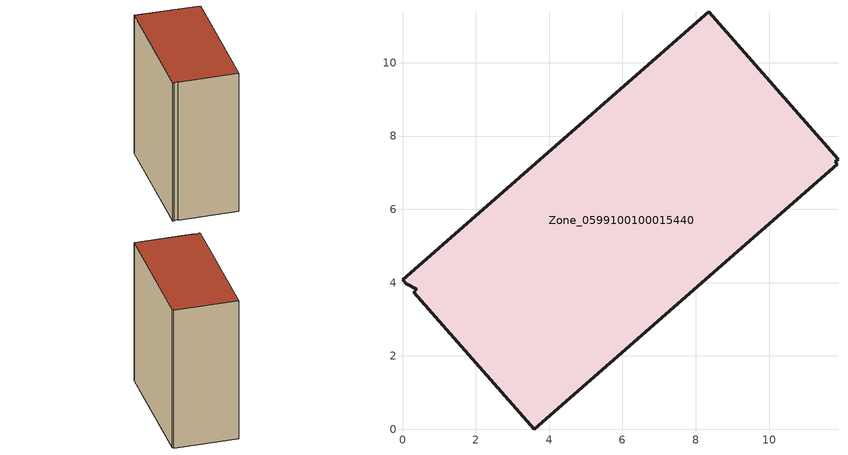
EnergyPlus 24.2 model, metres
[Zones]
Zone_0599100100015440
 floor ground (C_G): 0.31,3.73 0.39,3.82 0.1,3.97 0,4.08 8.35,11.39 11.88,7.36 11.8,7.3 11.86,7.24 3.59,0 z2.98
 wall outside (C_F): 0.31,3.73 3.59,0 11.86,7.24 11.8,7.3 11.88,7.36 8.35,11.39 0,4.08 0.1,3.97 0.39,3.82 0.31,3.73 z2.98:15.55
 roof outside (C_R): 0.39,3.82 0.31,3.73 3.59,0 11.86,7.24 11.8,7.3 11.88,7.36 8.35,11.39 0,4.08 0.1,3.97 z15.55
[BUILDING]
Pand.0599100100015440: North Axis=0; Terrain=City; Loads Convergence Tolerance Value=0.04; Temperature Convergence Tolerance Value=0.4; Solar Distribution=FullExterior; Maximum Number of Warmup Days=25; Minimum Number of Warmup Days=1
[Site:Location]
Rotterdam.The.Hague.AP_ZH_NLD Design_Conditions: Latitude=51.96; Longitude=4.45; Time Zone=1; Elevation=-4.5
[SITE:GROUNDTEMPERATURE:BUILDINGSURFACE]
18, 18, 18, 18, 18, 18, 18, 18, 18, 18, 18, 18
[MATERIAL] Thermal Absorptance=0.9; Solar Absorptance=0.7; Visible Absorptance=0.7
Name | Roughness | Thickness | Conductivity | Density | Specific Heat
G.TI.2015-2018 | MediumSmooth | 0.15 | 0.0428571 | 540 | 1210
F.TI.2015-2018 | Rough | 0.3 | 0.0666667 | 1920 | 840
R.TI.2015-2018 | MediumRough | 0.2 | 0.0333333 | 1500 | 1000
[CONSTRUCTION]
C_G: G.TI.2015-2018
C_F: F.TI.2015-2018
C_R: R.TI.2015-2018
[ZONE]
Zone_0599100100015440: Type=1; Multiplier=1; Ceiling Height=Autocalculate; Volume=Autocalculate; Floor Area=autocalculate; Part of Total Floor Area=Yes
[ZONEINFILTRATION:DESIGNFLOWRATE]
Infil_Zone_0599100100015440: Zone or ZoneList or Space or SpaceList=Zone_0599100100015440; Schedule=AlwaysOn; Design Flow Rate Calculation Method=Flow/Area; Flow Rate per Floor Area=0.0015; Constant Term Coefficient=1; Temperature Term Coefficient=0; Velocity Term Coefficient=0; Velocity Squared Term Coefficient=0
[HVACTEMPLATE:ZONE:IDEALLOADSAIRSYSTEM]
Zone_0599100100015440: Maximum Heating Supply Air Temperature=50; Minimum Cooling Supply Air Temperature=13; Maximum Heating Supply Air Humidity Ratio=0.0156; Minimum Cooling Supply Air Humidity Ratio=0.0077; Heating Limit=NoLimit; Cooling Limit=NoLimit; Dehumidification Control Type=ConstantSensibleHeatRatio; Cooling Sensible Heat Ratio=0.7; Dehumidification Setpoint=60; Humidification Control Type=None; Humidification Setpoint=30; Outdoor Air Method=None; Outdoor Air Flow Rate per Person=0.00944; Outdoor Air Flow Rate per Zone Floor Area=0; Outdoor Air Flow Rate per Zone=0; Demand Controlled Ventilation Type=None; Outdoor Air Economizer Type=NoEconomizer; Heat Recovery Type=None; Sensible Heat Recovery Effectiveness=0.7; Latent Heat Recovery Effectiveness=0.65
[ZONECONTROL:THERMOSTAT]
ThermostatControl_Zone_0599100100015440: Zone or ZoneList=Zone_0599100100015440; Control Type Schedule=DualSetpointControlType; Control 1=Thermostat_Zone_0599100100015440; Temperature Difference Between Cutout And Setpoint=0
[THERMOSTATSETPOINT:DUALSETPOINT]
Thermostat_Zone_0599100100015440: Heating Setpoint Temperature Schedule=HeatingSetpoint_Zone_0599100100015440; Cooling Setpoint Temperature Schedule=CoolingSetpoint_Zone_0599100100015440
[SCHEDULE:COMPACT]
HeatingSetpoint_Zone_0599100100015440: Through: 12/31, For: AllDays, Until: 24:00, 21
CoolingSetpoint_Zone_0599100100015440: Through: 12/31, For: AllDays, Until: 24:00, 24
DualSetpointControlType: Through: 12/31, For: AllDays, Until: 24:00, 4
AlwaysOn: Through: 12/31, For: AllDays, Until: 24:00, 1
